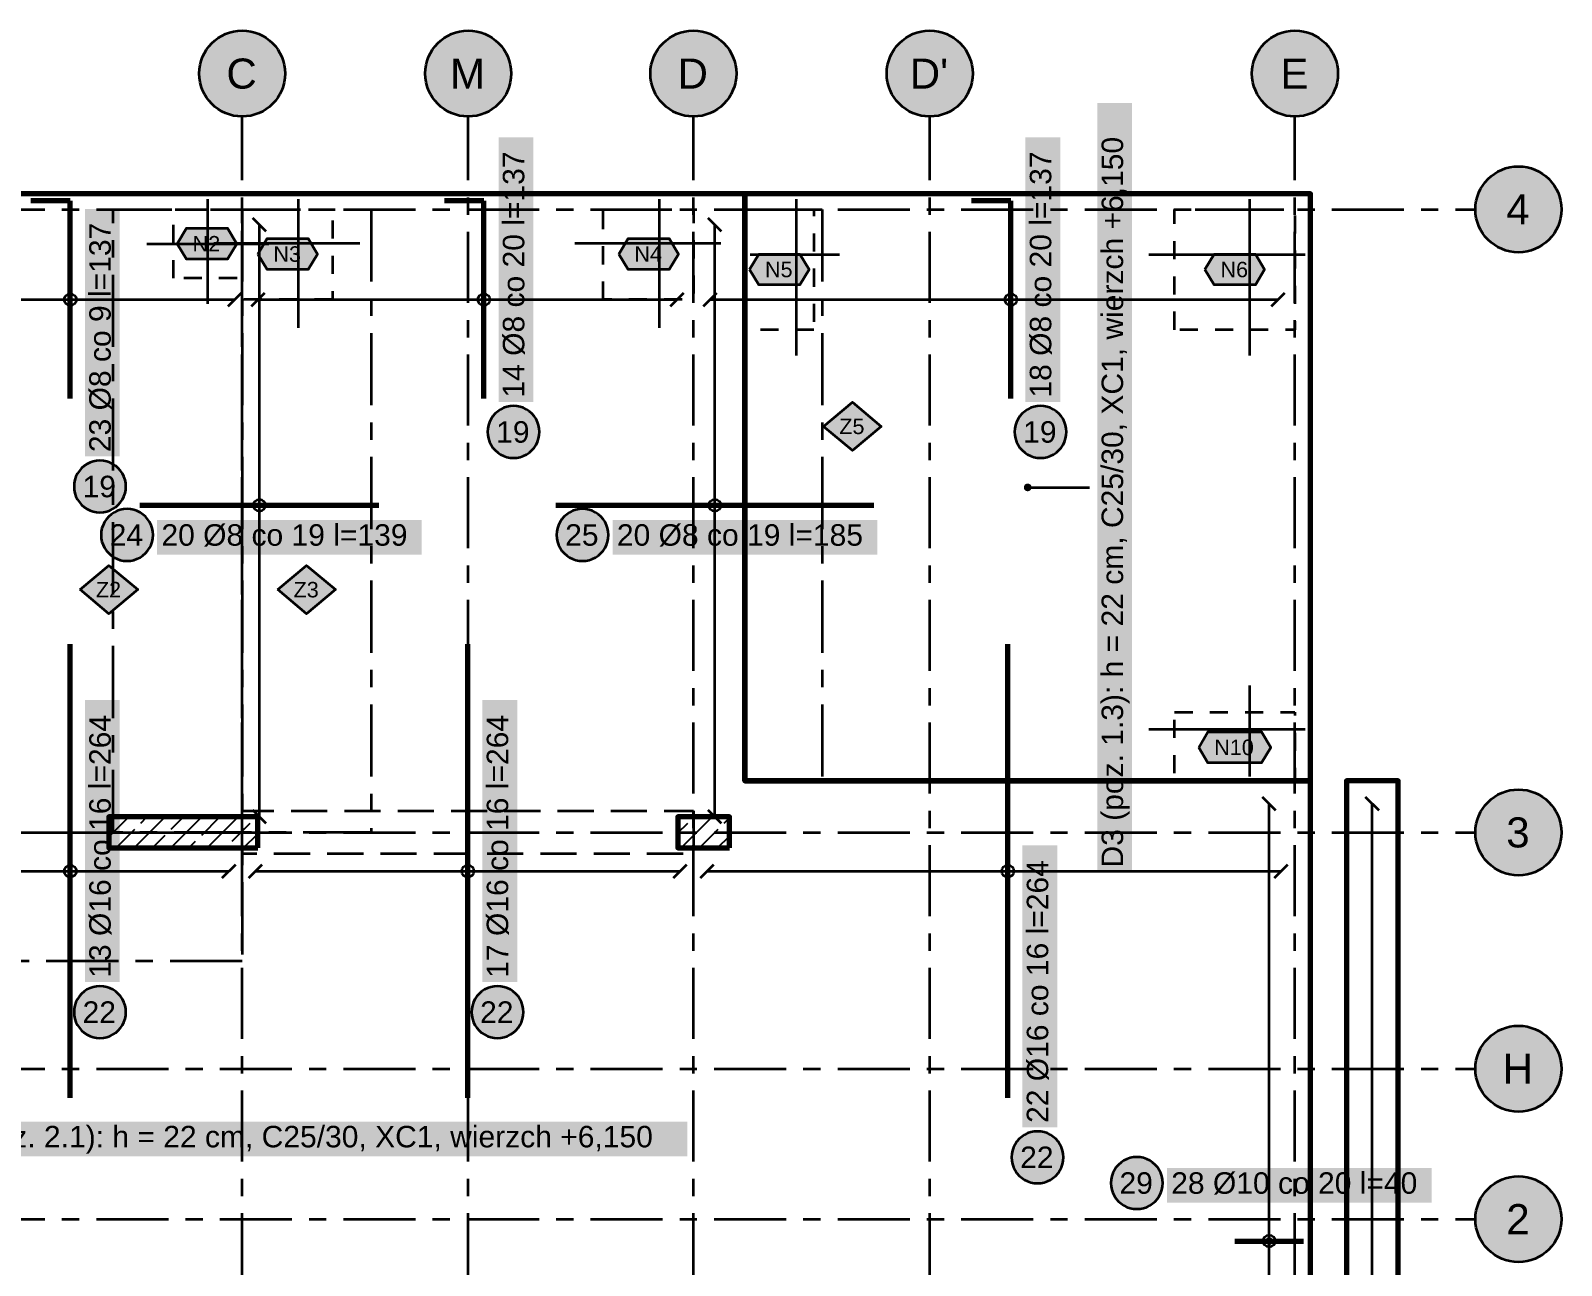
# Model space of a CAD drawing. Header units: metres. Extents: x -4.1 to 13.6, y -3 to 9.8.
# Drawn here: x 4.64 to 13.55, y 2.61 to 9.79 of the extents above; entities that cross this region are included whole.
import ezdxf

# ---------------------------------------------------------------- set-up
doc = ezdxf.new("R2010")
doc.units = ezdxf.units.M
for name, pattern in [('KRESKOWA', [5.25, 4.2, -1.05]), ('KRESKOWA_DROBNA', [3.15, 2.1, -1.05]), ('PUNKTOWA', [10.5, 8.4, -1.05, 0, -1.05])]:
    doc.linetypes.add(name, pattern=pattern)
for name, color, linetype, lineweight in [('A-KRESKOWANIE', 8, 'Continuous', 18), ('A-MASKA', 7, 'Continuous', 18), ('A-OPISY', 2, 'Continuous', 25), ('K-KONSTR', 7, 'Continuous', 50), ('K-OSIE', 1, 'PUNKTOWA', 25), ('K-ZBROJENIE', 1, 'Continuous', 100), ('K-ZBROJENIE-OPIS', 2, 'Continuous', 25)]:
    doc.layers.add(name, color=color, linetype=linetype, lineweight=lineweight)
doc.styles.add('PL_ARIAL', font='arial.ttf')

msp = doc.modelspace()

# ---------------------------------------------------------------- hatches: boundary and pattern name
at = {"layer": 'A-MASKA', "true_color": 0xffffff}
for points in [[(11.0525, 4.8959), (11.0525, 9.3691), (10.85, 9.3691), (10.85, 4.8959)], [(7.5688, 7.63), (7.5688, 9.17), (7.3662, 9.17), (7.3662, 7.63)], [(10.6347, 7.63), (10.6347, 9.17), (10.4322, 9.17), (10.4322, 7.63)], [(5.1625, 7.3126), (5.1625, 8.7514), (4.96, 8.7514), (4.96, 7.3126)], [(5.38, 6.7406), (6.92, 6.7406), (6.92, 6.9431), (5.38, 6.9431)], [(8.03, 6.7406), (9.57, 6.7406), (9.57, 6.9431), (8.03, 6.9431)], [(5.1625, 4.2545), (5.1625, 5.8955), (4.96, 5.8955), (4.96, 4.2545)], [(7.475, 4.2545), (7.475, 5.8955), (7.2725, 5.8955), (7.2725, 4.2545)], [(10.617, 3.4097), (10.617, 5.0507), (10.4145, 5.0507), (10.4145, 3.4097)], [(3.8913, 3.2401), (8.4655, 3.2401), (8.4655, 3.4426), (3.8913, 3.4426)], [(11.255, 2.9701), (12.795, 2.9701), (12.795, 3.1726), (11.255, 3.1726)]]:
    msp.add_hatch(color=7, dxfattribs=at).paths.add_polyline_path(points)
at = {"layer": 'A-OPISY', "true_color": 0x000000}
msp.add_hatch(color=7, dxfattribs=at).paths.add_polyline_path([(10.4675, 7.1325), (10.4667, 7.1383), (10.4645, 7.1438), (10.4609, 7.1484), (10.4563, 7.152), (10.4508, 7.1542), (10.445, 7.155), (10.4392, 7.1542), (10.4337, 7.152), (10.4291, 7.1484), (10.4255, 7.1438), (10.4233, 7.1383), (10.4225, 7.1325), (10.4233, 7.1267), (10.4255, 7.1212), (10.4291, 7.1166), (10.4337, 7.113), (10.4392, 7.1108), (10.445, 7.11), (10.4508, 7.1108), (10.4563, 7.113), (10.4609, 7.1166), (10.4645, 7.1212), (10.4667, 7.1267)])
at = {"layer": 'K-OSIE', "true_color": 0xffffff}
for points in [[(6.125, 9.54), (6.1229, 9.5726), (6.1165, 9.6047), (6.106, 9.6357), (6.0915, 9.665), (6.0733, 9.6922), (6.0518, 9.7168), (6.0272, 9.7383), (6, 9.7565), (5.9707, 9.771), (5.9397, 9.7815), (5.9076, 9.7879), (5.875, 9.79), (5.8424, 9.7879), (5.8103, 9.7815), (5.7793, 9.771), (5.75, 9.7565), (5.7228, 9.7383), (5.6982, 9.7168), (5.6767, 9.6922), (5.6585, 9.665), (5.644, 9.6357), (5.6335, 9.6047), (5.6271, 9.5726), (5.625, 9.54), (5.6271, 9.5074), (5.6335, 9.4753), (5.644, 9.4443), (5.6585, 9.415), (5.6767, 9.3878), (5.6982, 9.3632), (5.7228, 9.3417), (5.75, 9.3235), (5.7793, 9.309), (5.8103, 9.2985), (5.8424, 9.2921), (5.875, 9.29), (5.9076, 9.2921), (5.9397, 9.2985), (5.9707, 9.309), (6, 9.3235), (6.0272, 9.3417), (6.0518, 9.3632), (6.0733, 9.3878), (6.0915, 9.415), (6.106, 9.4443), (6.1165, 9.4753), (6.1229, 9.5074)], [(7.44, 9.54), (7.4379, 9.5726), (7.4315, 9.6047), (7.421, 9.6357), (7.4065, 9.665), (7.3883, 9.6922), (7.3668, 9.7168), (7.3422, 9.7383), (7.315, 9.7565), (7.2857, 9.771), (7.2547, 9.7815), (7.2226, 9.7879), (7.19, 9.79), (7.1574, 9.7879), (7.1253, 9.7815), (7.0943, 9.771), (7.065, 9.7565), (7.0378, 9.7383), (7.0132, 9.7168), (6.9917, 9.6922), (6.9735, 9.665), (6.959, 9.6357), (6.9485, 9.6047), (6.9421, 9.5726), (6.94, 9.54), (6.9421, 9.5074), (6.9485, 9.4753), (6.959, 9.4443), (6.9735, 9.415), (6.9917, 9.3878), (7.0132, 9.3632), (7.0378, 9.3417), (7.065, 9.3235), (7.0943, 9.309), (7.1253, 9.2985), (7.1574, 9.2921), (7.19, 9.29), (7.2226, 9.2921), (7.2547, 9.2985), (7.2857, 9.309), (7.315, 9.3235), (7.3422, 9.3417), (7.3668, 9.3632), (7.3883, 9.3878), (7.4065, 9.415), (7.421, 9.4443), (7.4315, 9.4753), (7.4379, 9.5074)], [(8.75, 9.54), (8.7479, 9.5726), (8.7415, 9.6047), (8.731, 9.6357), (8.7165, 9.665), (8.6983, 9.6922), (8.6768, 9.7168), (8.6522, 9.7383), (8.625, 9.7565), (8.5957, 9.771), (8.5647, 9.7815), (8.5326, 9.7879), (8.5, 9.79), (8.4674, 9.7879), (8.4353, 9.7815), (8.4043, 9.771), (8.375, 9.7565), (8.3478, 9.7383), (8.3232, 9.7168), (8.3017, 9.6922), (8.2835, 9.665), (8.269, 9.6357), (8.2585, 9.6047), (8.2521, 9.5726), (8.25, 9.54), (8.2521, 9.5074), (8.2585, 9.4753), (8.269, 9.4443), (8.2835, 9.415), (8.3017, 9.3878), (8.3232, 9.3632), (8.3478, 9.3417), (8.375, 9.3235), (8.4043, 9.309), (8.4353, 9.2985), (8.4674, 9.2921), (8.5, 9.29), (8.5326, 9.2921), (8.5647, 9.2985), (8.5957, 9.309), (8.625, 9.3235), (8.6522, 9.3417), (8.6768, 9.3632), (8.6983, 9.3878), (8.7165, 9.415), (8.731, 9.4443), (8.7415, 9.4753), (8.7479, 9.5074)], [(10.125, 9.54), (10.1229, 9.5726), (10.1165, 9.6047), (10.106, 9.6357), (10.0915, 9.665), (10.0733, 9.6922), (10.0518, 9.7168), (10.0272, 9.7383), (10, 9.7565), (9.9707, 9.771), (9.9397, 9.7815), (9.9076, 9.7879), (9.875, 9.79), (9.8424, 9.7879), (9.8103, 9.7815), (9.7793, 9.771), (9.75, 9.7565), (9.7228, 9.7383), (9.6982, 9.7168), (9.6767, 9.6922), (9.6585, 9.665), (9.644, 9.6357), (9.6335, 9.6047), (9.6271, 9.5726), (9.625, 9.54), (9.6271, 9.5074), (9.6335, 9.4753), (9.644, 9.4443), (9.6585, 9.415), (9.6767, 9.3878), (9.6982, 9.3632), (9.7228, 9.3417), (9.75, 9.3235), (9.7793, 9.309), (9.8103, 9.2985), (9.8424, 9.2921), (9.875, 9.29), (9.9076, 9.2921), (9.9397, 9.2985), (9.9707, 9.309), (10, 9.3235), (10.0272, 9.3417), (10.0518, 9.3632), (10.0733, 9.3878), (10.0915, 9.415), (10.106, 9.4443), (10.1165, 9.4753), (10.1229, 9.5074)], [(12.25, 9.54), (12.2479, 9.5726), (12.2415, 9.6047), (12.231, 9.6357), (12.2165, 9.665), (12.1983, 9.6922), (12.1768, 9.7168), (12.1522, 9.7383), (12.125, 9.7565), (12.0957, 9.771), (12.0647, 9.7815), (12.0326, 9.7879), (12, 9.79), (11.9674, 9.7879), (11.9353, 9.7815), (11.9043, 9.771), (11.875, 9.7565), (11.8478, 9.7383), (11.8232, 9.7168), (11.8017, 9.6922), (11.7835, 9.665), (11.769, 9.6357), (11.7585, 9.6047), (11.7521, 9.5726), (11.75, 9.54), (11.7521, 9.5074), (11.7585, 9.4753), (11.769, 9.4443), (11.7835, 9.415), (11.8017, 9.3878), (11.8232, 9.3632), (11.8478, 9.3417), (11.875, 9.3235), (11.9043, 9.309), (11.9353, 9.2985), (11.9674, 9.2921), (12, 9.29), (12.0326, 9.2921), (12.0647, 9.2985), (12.0957, 9.309), (12.125, 9.3235), (12.1522, 9.3417), (12.1768, 9.3632), (12.1983, 9.3878), (12.2165, 9.415), (12.231, 9.4443), (12.2415, 9.4753), (12.2479, 9.5074)], [(13.55, 8.75), (13.5479, 8.7826), (13.5415, 8.8147), (13.531, 8.8457), (13.5165, 8.875), (13.4983, 8.9022), (13.4768, 8.9268), (13.4522, 8.9483), (13.425, 8.9665), (13.3957, 8.981), (13.3647, 8.9915), (13.3326, 8.9979), (13.3, 9), (13.2674, 8.9979), (13.2353, 8.9915), (13.2043, 8.981), (13.175, 8.9665), (13.1478, 8.9483), (13.1232, 8.9268), (13.1017, 8.9022), (13.0835, 8.875), (13.069, 8.8457), (13.0585, 8.8147), (13.0521, 8.7826), (13.05, 8.75), (13.0521, 8.7174), (13.0585, 8.6853), (13.069, 8.6543), (13.0835, 8.625), (13.1017, 8.5978), (13.1232, 8.5732), (13.1478, 8.5517), (13.175, 8.5335), (13.2043, 8.519), (13.2353, 8.5085), (13.2674, 8.5021), (13.3, 8.5), (13.3326, 8.5021), (13.3647, 8.5085), (13.3957, 8.519), (13.425, 8.5335), (13.4522, 8.5517), (13.4768, 8.5732), (13.4983, 8.5978), (13.5165, 8.625), (13.531, 8.6543), (13.5415, 8.6853), (13.5479, 8.7174)], [(13.55, 5.125), (13.5479, 5.1576), (13.5415, 5.1897), (13.531, 5.2207), (13.5165, 5.25), (13.4983, 5.2772), (13.4768, 5.3018), (13.4522, 5.3233), (13.425, 5.3415), (13.3957, 5.356), (13.3647, 5.3665), (13.3326, 5.3729), (13.3, 5.375), (13.2674, 5.3729), (13.2353, 5.3665), (13.2043, 5.356), (13.175, 5.3415), (13.1478, 5.3233), (13.1232, 5.3018), (13.1017, 5.2772), (13.0835, 5.25), (13.069, 5.2207), (13.0585, 5.1897), (13.0521, 5.1576), (13.05, 5.125), (13.0521, 5.0924), (13.0585, 5.0603), (13.069, 5.0293), (13.0835, 5), (13.1017, 4.9728), (13.1232, 4.9482), (13.1478, 4.9267), (13.175, 4.9085), (13.2043, 4.894), (13.2353, 4.8835), (13.2674, 4.8771), (13.3, 4.875), (13.3326, 4.8771), (13.3647, 4.8835), (13.3957, 4.894), (13.425, 4.9085), (13.4522, 4.9267), (13.4768, 4.9482), (13.4983, 4.9728), (13.5165, 5), (13.531, 5.0293), (13.5415, 5.0603), (13.5479, 5.0924)], [(13.55, 3.75), (13.5479, 3.7826), (13.5415, 3.8147), (13.531, 3.8457), (13.5165, 3.875), (13.4983, 3.9022), (13.4768, 3.9268), (13.4522, 3.9483), (13.425, 3.9665), (13.3957, 3.981), (13.3647, 3.9915), (13.3326, 3.9979), (13.3, 4), (13.2674, 3.9979), (13.2353, 3.9915), (13.2043, 3.981), (13.175, 3.9665), (13.1478, 3.9483), (13.1232, 3.9268), (13.1017, 3.9022), (13.0835, 3.875), (13.069, 3.8457), (13.0585, 3.8147), (13.0521, 3.7826), (13.05, 3.75), (13.0521, 3.7174), (13.0585, 3.6853), (13.069, 3.6543), (13.0835, 3.625), (13.1017, 3.5978), (13.1232, 3.5732), (13.1478, 3.5517), (13.175, 3.5335), (13.2043, 3.519), (13.2353, 3.5085), (13.2674, 3.5021), (13.3, 3.5), (13.3326, 3.5021), (13.3647, 3.5085), (13.3957, 3.519), (13.425, 3.5335), (13.4522, 3.5517), (13.4768, 3.5732), (13.4983, 3.5978), (13.5165, 3.625), (13.531, 3.6543), (13.5415, 3.6853), (13.5479, 3.7174)], [(13.55, 2.875), (13.5479, 2.9076), (13.5415, 2.9397), (13.531, 2.9707), (13.5165, 3), (13.4983, 3.0272), (13.4768, 3.0518), (13.4522, 3.0733), (13.425, 3.0915), (13.3957, 3.106), (13.3647, 3.1165), (13.3326, 3.1229), (13.3, 3.125), (13.2674, 3.1229), (13.2353, 3.1165), (13.2043, 3.106), (13.175, 3.0915), (13.1478, 3.0733), (13.1232, 3.0518), (13.1017, 3.0272), (13.0835, 3), (13.069, 2.9707), (13.0585, 2.9397), (13.0521, 2.9076), (13.05, 2.875), (13.0521, 2.8424), (13.0585, 2.8103), (13.069, 2.7793), (13.0835, 2.75), (13.1017, 2.7228), (13.1232, 2.6982), (13.1478, 2.6767), (13.175, 2.6585), (13.2043, 2.644), (13.2353, 2.6335), (13.2674, 2.6271), (13.3, 2.625), (13.3326, 2.6271), (13.3647, 2.6335), (13.3957, 2.644), (13.425, 2.6585), (13.4522, 2.6767), (13.4768, 2.6982), (13.4983, 2.7228), (13.5165, 2.75), (13.531, 2.7793), (13.5415, 2.8103), (13.5479, 2.8424)]]:
    msp.add_hatch(color=7, dxfattribs=at).paths.add_polyline_path(points)
at = {"layer": 'K-ZBROJENIE-OPIS', "true_color": 0xffffff}
for points in [[(5.4964, 8.55), (5.5504, 8.64), (5.7896, 8.64), (5.8436, 8.55), (5.7896, 8.46), (5.5504, 8.46)], [(5.9664, 8.49), (6.0204, 8.58), (6.2596, 8.58), (6.3136, 8.49), (6.2596, 8.4), (6.0204, 8.4)], [(8.0664, 8.49), (8.1204, 8.58), (8.3596, 8.58), (8.4136, 8.49), (8.3596, 8.4), (8.1204, 8.4)], [(8.8264, 8.4), (8.8804, 8.49), (9.1196, 8.49), (9.1736, 8.4), (9.1196, 8.31), (8.8804, 8.31)], [(11.4764, 8.4), (11.5304, 8.49), (11.7696, 8.49), (11.8236, 8.4), (11.7696, 8.31), (11.5304, 8.31)], [(7.6048, 7.455), (7.6035, 7.4748), (7.5996, 7.4941), (7.5933, 7.5128), (7.5846, 7.5306), (7.5736, 7.547), (7.5606, 7.5618), (7.5457, 7.5749), (7.5293, 7.5858), (7.5116, 7.5946), (7.4928, 7.6009), (7.4735, 7.6048), (7.4538, 7.6061), (7.434, 7.6048), (7.4147, 7.6009), (7.3959, 7.5946), (7.3782, 7.5858), (7.3618, 7.5749), (7.3469, 7.5618), (7.3339, 7.547), (7.3229, 7.5306), (7.3142, 7.5128), (7.3079, 7.4941), (7.304, 7.4748), (7.3027, 7.455), (7.304, 7.4353), (7.3079, 7.4159), (7.3142, 7.3972), (7.3229, 7.3795), (7.3339, 7.3631), (7.3469, 7.3482), (7.3618, 7.3352), (7.3782, 7.3242), (7.3959, 7.3155), (7.4147, 7.3091), (7.434, 7.3053), (7.4538, 7.304), (7.4735, 7.3053), (7.4928, 7.3091), (7.5116, 7.3155), (7.5293, 7.3242), (7.5457, 7.3352), (7.5606, 7.3482), (7.5736, 7.3631), (7.5846, 7.3795), (7.5933, 7.3972), (7.5996, 7.4159), (7.6035, 7.4353)], [(9.257, 7.4875), (9.425, 7.6275), (9.593, 7.4875), (9.425, 7.3475)], [(10.6708, 7.455), (10.6695, 7.4748), (10.6656, 7.4941), (10.6593, 7.5128), (10.6505, 7.5306), (10.6395, 7.547), (10.6265, 7.5618), (10.6117, 7.5749), (10.5952, 7.5858), (10.5775, 7.5946), (10.5588, 7.6009), (10.5394, 7.6048), (10.5197, 7.6061), (10.5, 7.6048), (10.4806, 7.6009), (10.4619, 7.5946), (10.4442, 7.5858), (10.4278, 7.5749), (10.4129, 7.5618), (10.3999, 7.547), (10.3889, 7.5306), (10.3802, 7.5128), (10.3738, 7.4941), (10.37, 7.4748), (10.3687, 7.455), (10.37, 7.4353), (10.3738, 7.4159), (10.3802, 7.3972), (10.3889, 7.3795), (10.3999, 7.3631), (10.4129, 7.3482), (10.4278, 7.3352), (10.4442, 7.3242), (10.4619, 7.3155), (10.4806, 7.3091), (10.5, 7.3053), (10.5197, 7.304), (10.5394, 7.3053), (10.5588, 7.3091), (10.5775, 7.3155), (10.5952, 7.3242), (10.6117, 7.3352), (10.6265, 7.3482), (10.6395, 7.3631), (10.6505, 7.3795), (10.6593, 7.3972), (10.6656, 7.4159), (10.6695, 7.4353)], [(5.1985, 7.1376), (5.1972, 7.1573), (5.1934, 7.1767), (5.187, 7.1954), (5.1783, 7.2131), (5.1673, 7.2295), (5.1543, 7.2444), (5.1394, 7.2574), (5.123, 7.2684), (5.1053, 7.2771), (5.0866, 7.2835), (5.0672, 7.2873), (5.0475, 7.2886), (5.0278, 7.2873), (5.0084, 7.2835), (4.9897, 7.2771), (4.972, 7.2684), (4.9556, 7.2574), (4.9407, 7.2444), (4.9277, 7.2295), (4.9167, 7.2131), (4.908, 7.1954), (4.9016, 7.1767), (4.8978, 7.1573), (4.8965, 7.1376), (4.8978, 7.1178), (4.9016, 7.0985), (4.908, 7.0798), (4.9167, 7.062), (4.9277, 7.0456), (4.9407, 7.0308), (4.9556, 7.0177), (4.972, 7.0068), (4.9897, 6.998), (5.0084, 6.9917), (5.0278, 6.9878), (5.0475, 6.9865), (5.0672, 6.9878), (5.0866, 6.9917), (5.1053, 6.998), (5.123, 7.0068), (5.1394, 7.0177), (5.1543, 7.0308), (5.1673, 7.0456), (5.1783, 7.062), (5.187, 7.0798), (5.1934, 7.0985), (5.1972, 7.1178)], [(5.3561, 6.8556), (5.3548, 6.8753), (5.3509, 6.8947), (5.3446, 6.9134), (5.3358, 6.9311), (5.3249, 6.9476), (5.3118, 6.9624), (5.297, 6.9755), (5.2806, 6.9864), (5.2628, 6.9952), (5.2441, 7.0015), (5.2248, 7.0054), (5.205, 7.0067), (5.1853, 7.0054), (5.1659, 7.0015), (5.1472, 6.9952), (5.1295, 6.9864), (5.1131, 6.9755), (5.0982, 6.9624), (5.0852, 6.9476), (5.0742, 6.9311), (5.0655, 6.9134), (5.0591, 6.8947), (5.0553, 6.8753), (5.054, 6.8556), (5.0553, 6.8359), (5.0591, 6.8165), (5.0655, 6.7978), (5.0742, 6.7801), (5.0852, 6.7637), (5.0982, 6.7488), (5.1131, 6.7358), (5.1295, 6.7248), (5.1472, 6.7161), (5.1659, 6.7097), (5.1853, 6.7059), (5.205, 6.7046), (5.2248, 6.7059), (5.2441, 6.7097), (5.2628, 6.7161), (5.2806, 6.7248), (5.297, 6.7358), (5.3118, 6.7488), (5.3249, 6.7637), (5.3358, 6.7801), (5.3446, 6.7978), (5.3509, 6.8165), (5.3548, 6.8359)], [(8.0061, 6.8556), (8.0048, 6.8753), (8.0009, 6.8947), (7.9946, 6.9134), (7.9858, 6.9311), (7.9749, 6.9476), (7.9618, 6.9624), (7.947, 6.9755), (7.9306, 6.9864), (7.9128, 6.9952), (7.8941, 7.0015), (7.8748, 7.0054), (7.855, 7.0067), (7.8353, 7.0054), (7.8159, 7.0015), (7.7972, 6.9952), (7.7795, 6.9864), (7.7631, 6.9755), (7.7482, 6.9624), (7.7352, 6.9476), (7.7242, 6.9311), (7.7155, 6.9134), (7.7091, 6.8947), (7.7053, 6.8753), (7.704, 6.8556), (7.7053, 6.8359), (7.7091, 6.8165), (7.7155, 6.7978), (7.7242, 6.7801), (7.7352, 6.7637), (7.7482, 6.7488), (7.7631, 6.7358), (7.7795, 6.7248), (7.7972, 6.7161), (7.8159, 6.7097), (7.8353, 6.7059), (7.855, 6.7046), (7.8748, 6.7059), (7.8941, 6.7097), (7.9128, 6.7161), (7.9306, 6.7248), (7.947, 6.7358), (7.9618, 6.7488), (7.9749, 6.7637), (7.9858, 6.7801), (7.9946, 6.7978), (8.0009, 6.8165), (8.0048, 6.8359)], [(4.932, 6.5375), (5.1, 6.6775), (5.268, 6.5375), (5.1, 6.3975)], [(6.082, 6.5375), (6.25, 6.6775), (6.418, 6.5375), (6.25, 6.3975)], [(11.44, 5.62), (11.494, 5.71), (11.806, 5.71), (11.86, 5.62), (11.806, 5.53), (11.494, 5.53)], [(5.1985, 4.0795), (5.1972, 4.0992), (5.1934, 4.1186), (5.187, 4.1373), (5.1783, 4.155), (5.1673, 4.1715), (5.1543, 4.1863), (5.1394, 4.1993), (5.123, 4.2103), (5.1053, 4.2191), (5.0866, 4.2254), (5.0672, 4.2293), (5.0475, 4.2306), (5.0278, 4.2293), (5.0084, 4.2254), (4.9897, 4.2191), (4.972, 4.2103), (4.9556, 4.1993), (4.9407, 4.1863), (4.9277, 4.1715), (4.9167, 4.155), (4.908, 4.1373), (4.9016, 4.1186), (4.8978, 4.0992), (4.8965, 4.0795), (4.8978, 4.0598), (4.9016, 4.0404), (4.908, 4.0217), (4.9167, 4.004), (4.9277, 3.9876), (4.9407, 3.9727), (4.9556, 3.9597), (4.972, 3.9487), (4.9897, 3.94), (5.0084, 3.9336), (5.0278, 3.9298), (5.0475, 3.9285), (5.0672, 3.9298), (5.0866, 3.9336), (5.1053, 3.94), (5.123, 3.9487), (5.1394, 3.9597), (5.1543, 3.9727), (5.1673, 3.9876), (5.1783, 4.004), (5.187, 4.0217), (5.1934, 4.0404), (5.1972, 4.0598)], [(7.511, 4.0795), (7.5097, 4.0992), (7.5059, 4.1186), (7.4995, 4.1373), (7.4908, 4.155), (7.4798, 4.1715), (7.4668, 4.1863), (7.4519, 4.1993), (7.4355, 4.2103), (7.4178, 4.2191), (7.3991, 4.2254), (7.3797, 4.2293), (7.36, 4.2306), (7.3403, 4.2293), (7.3209, 4.2254), (7.3022, 4.2191), (7.2845, 4.2103), (7.2681, 4.1993), (7.2532, 4.1863), (7.2402, 4.1715), (7.2292, 4.155), (7.2205, 4.1373), (7.2141, 4.1186), (7.2103, 4.0992), (7.209, 4.0795), (7.2103, 4.0598), (7.2141, 4.0404), (7.2205, 4.0217), (7.2292, 4.004), (7.2402, 3.9876), (7.2532, 3.9727), (7.2681, 3.9597), (7.2845, 3.9487), (7.3022, 3.94), (7.3209, 3.9336), (7.3403, 3.9298), (7.36, 3.9285), (7.3797, 3.9298), (7.3991, 3.9336), (7.4178, 3.94), (7.4355, 3.9487), (7.4519, 3.9597), (7.4668, 3.9727), (7.4798, 3.9876), (7.4908, 4.004), (7.4995, 4.0217), (7.5059, 4.0404), (7.5097, 4.0598)], [(10.6531, 3.2347), (10.6518, 3.2544), (10.6479, 3.2738), (10.6416, 3.2925), (10.6328, 3.3102), (10.6219, 3.3267), (10.6088, 3.3415), (10.594, 3.3545), (10.5776, 3.3655), (10.5598, 3.3743), (10.5411, 3.3806), (10.5218, 3.3845), (10.502, 3.3858), (10.4823, 3.3845), (10.463, 3.3806), (10.4442, 3.3743), (10.4265, 3.3655), (10.4101, 3.3545), (10.3952, 3.3415), (10.3822, 3.3267), (10.3712, 3.3102), (10.3625, 3.2925), (10.3562, 3.2738), (10.3523, 3.2544), (10.351, 3.2347), (10.3523, 3.215), (10.3562, 3.1956), (10.3625, 3.1769), (10.3712, 3.1592), (10.3822, 3.1428), (10.3952, 3.1279), (10.4101, 3.1149), (10.4265, 3.1039), (10.4442, 3.0952), (10.463, 3.0888), (10.4823, 3.085), (10.502, 3.0837), (10.5218, 3.085), (10.5411, 3.0888), (10.5598, 3.0952), (10.5776, 3.1039), (10.594, 3.1149), (10.6088, 3.1279), (10.6219, 3.1428), (10.6328, 3.1592), (10.6416, 3.1769), (10.6479, 3.1956), (10.6518, 3.215)], [(11.2311, 3.0851), (11.2298, 3.1048), (11.2259, 3.1242), (11.2196, 3.1429), (11.2108, 3.1606), (11.1999, 3.177), (11.1868, 3.1919), (11.172, 3.2049), (11.1556, 3.2159), (11.1378, 3.2246), (11.1191, 3.231), (11.0998, 3.2348), (11.08, 3.2361), (11.0603, 3.2348), (11.0409, 3.231), (11.0222, 3.2246), (11.0045, 3.2159), (10.9881, 3.2049), (10.9732, 3.1919), (10.9602, 3.177), (10.9492, 3.1606), (10.9405, 3.1429), (10.9341, 3.1242), (10.9303, 3.1048), (10.929, 3.0851), (10.9303, 3.0654), (10.9341, 3.046), (10.9405, 3.0273), (10.9492, 3.0096), (10.9602, 2.9931), (10.9732, 2.9783), (10.9881, 2.9652), (11.0045, 2.9543), (11.0222, 2.9455), (11.0409, 2.9392), (11.0603, 2.9353), (11.08, 2.934), (11.0998, 2.9353), (11.1191, 2.9392), (11.1378, 2.9455), (11.1556, 2.9543), (11.172, 2.9652), (11.1868, 2.9783), (11.1999, 2.9931), (11.2108, 3.0096), (11.2196, 3.0273), (11.2259, 3.046), (11.2298, 3.0654)]]:
    msp.add_hatch(color=7, dxfattribs=at).paths.add_polyline_path(points)
at = {"layer": 'K-ZBROJENIE-OPIS', "true_color": 0x000000}
msp.add_hatch(color=7, dxfattribs=at).paths.add_polyline_path([(11.8725, 2.7476), (11.8717, 2.7534), (11.8695, 2.7588), (11.8659, 2.7635), (11.8613, 2.7671), (11.8558, 2.7693), (11.85, 2.7701), (11.8442, 2.7693), (11.8388, 2.7671), (11.8341, 2.7635), (11.8305, 2.7588), (11.8283, 2.7534), (11.8275, 2.7476), (11.8283, 2.7418), (11.8305, 2.7363), (11.8341, 2.7317), (11.8388, 2.7281), (11.8442, 2.7258), (11.85, 2.7251), (11.8558, 2.7258), (11.8613, 2.7281), (11.8659, 2.7317), (11.8695, 2.7363), (11.8717, 2.7418)])

# ---------------------------------------------------------------- linework, layer by layer
at = {"layer": 'A-KRESKOWANIE', "lineweight": 25, "ltscale": 0.05}
for points in [[(5.1, 5.1), (5.215, 5.215)], [(5.1088, 5.2149), (5.1089, 5.215)], [(5.2471, 5.035), (5.4271, 5.215)], [(5.2856, 5.1796), (5.3211, 5.215)], [(5.4593, 5.035), (5.6393, 5.215)], [(5.4624, 5.1442), (5.5332, 5.215)], [(5.6392, 5.1088), (5.7452, 5.2149)], [(5.6714, 5.035), (5.8514, 5.215)], [(5.816, 5.0735), (5.922, 5.1796)], [(5.9574, 5.2149), (5.9575, 5.215)], [(8.41, 5.122), (8.4676, 5.1796)], [(8.4291, 5.035), (8.6091, 5.215)], [(8.503, 5.2149), (8.503, 5.215)], [(8.6797, 5.1796), (8.71, 5.2098)], [(5.1442, 5.0381), (5.2503, 5.1442)], [(5.3532, 5.035), (5.427, 5.1088)], [(5.8835, 5.035), (5.965, 5.1165)], [(8.5383, 5.0381), (8.6444, 5.1442)], [(8.6412, 5.035), (8.71, 5.1038)], [(5.5653, 5.035), (5.6038, 5.0735)], [(5.7775, 5.035), (5.7806, 5.0381)]]:
    msp.add_lwpolyline(points, dxfattribs=at)
at = {"layer": 'A-OPISY', "lineweight": 35, "ltscale": 0.05}
msp.add_lwpolyline([(10.445, 7.1325), (10.805, 7.1325)], dxfattribs=at)
at = {"layer": 'K-KONSTR', "lineweight": 70, "ltscale": 0.05}
for points in [[(-0.09, -0.09), (12.09, -0.09), (12.09, 5.425), (8.8, 5.425), (8.8, 8.84), (3.575, 8.84), (3.575, 5.425), (-0.09, 5.425)], [(8.8, 5.425), (12.09, 5.425), (12.09, 8.84), (8.8, 8.84)], [(-2.4, -1.3), (12.6, -1.3), (12.6, 5.425), (12.3, 5.425), (12.3, -0.3), (-1.3, -0.3), (-1.3, 5.425), (-2.4, 5.425)], [(5.965, 5.035), (5.965, 5.215), (5.1, 5.215), (5.1, 5.035)], [(8.71, 5.035), (8.71, 5.215), (8.41, 5.215), (8.41, 5.035)]]:
    msp.add_lwpolyline(points, close=True, dxfattribs=at)
at = {"layer": 'K-KONSTR', "linetype": 'KRESKOWA', "lineweight": 35, "ltscale": 0.05, "flags": 128}
msp.add_lwpolyline([(8.5, 5.25), (8.5, 5), (5.875, 5), (5.875, 5.25)], close=True, dxfattribs=at)
at = {"layer": 'K-OSIE', "linetype": 'PUNKTOWA', "lineweight": 35, "ltscale": 0.049248, "flags": 128}
for points in [[(5.875, -2.5), (5.875, 9.29)], [(7.19, -2.5), (7.19, 9.29)], [(8.5, -2.5), (8.5, 9.29)], [(9.875, -2.5), (9.875, 9.29)], [(12, -2.5), (12, 9.29)]]:
    msp.add_lwpolyline(points, dxfattribs=at)
at = {"layer": 'K-OSIE', "linetype": 'PUNKTOWA', "lineweight": 35, "ltscale": 0.049865, "flags": 128}
for points in [[(-3.6, 8.75), (13.05, 8.75)], [(-3.6, 5.125), (13.05, 5.125)], [(-3.6, 3.75), (13.05, 3.75)], [(-3.6, 2.875), (13.05, 2.875)]]:
    msp.add_lwpolyline(points, dxfattribs=at)
at = {"layer": 'K-OSIE', "linetype": 'Continuous', "lineweight": 35, "ltscale": 0.05}
for centre in [(5.875, 9.54), (7.19, 9.54), (8.5, 9.54), (9.875, 9.54), (12, 9.54), (13.3, 8.75), (13.3, 5.125), (13.3, 3.75), (13.3, 2.875)]:
    msp.add_circle(centre, 0.25, dxfattribs=at)
at = {"layer": 'K-ZBROJENIE', "lineweight": 70, "ltscale": 0.05}
for points in [[(4.875, 8.8), (4.645, 8.8)], [(4.875, 7.65), (4.875, 8.8)], [(7.2812, 8.8), (7.0512, 8.8)], [(7.2812, 7.65), (7.2812, 8.8)], [(10.3472, 8.8), (10.1172, 8.8)], [(10.3472, 7.65), (10.3472, 8.8)], [(5.28, 7.0281), (6.67, 7.0281)], [(7.7, 7.0281), (9.55, 7.0281)], [(4.875, 3.58), (4.875, 6.22)], [(7.1875, 3.58), (7.1875, 6.22)], [(10.3295, 3.58), (10.3295, 6.22)], [(11.65, 2.7476), (12.05, 2.7476)]]:
    msp.add_lwpolyline(points, dxfattribs=at)
at = {"layer": 'K-ZBROJENIE', "lineweight": 35, "ltscale": 0.05}
for points in [[(5.675, 8.2), (5.675, 8.81)], [(6.2031, 8.06), (6.2031, 8.81)], [(8.3031, 8.06), (8.3031, 8.81)], [(9.1, 7.9), (9.1, 8.81)], [(11.7375, 7.9), (11.7375, 8.81)], [(5.32, 8.55), (6.03, 8.55)], [(5.71, 8.5531), (6.56, 8.5531)], [(7.81, 8.5531), (8.66, 8.5531)], [(8.83, 8.4875), (9.35, 8.4875)], [(11.15, 8.4875), (12.06, 8.4875)], [(11.7375, 5.45), (11.7375, 5.98)], [(11.15, 5.725), (12.06, 5.725)]]:
    msp.add_lwpolyline(points, dxfattribs=at)
at = {"layer": 'K-ZBROJENIE-OPIS', "linetype": 'PUNKTOWA', "lineweight": 35, "ltscale": 0.05, "flags": 128}
for points in [[(5.875, 8.75), (5.875, 5.125), (5.125, 5.125), (5.125, 8.75)], [(6.625, 8.75), (6.625, 5.125), (5.875, 5.125), (5.875, 8.75)], [(9.25, 8.75), (9.25, 5.425), (8.8, 5.425), (8.8, 8.75)], [(5.875, 4.375), (3.875, 4.375), (3.875, 5.125), (5.875, 5.125)]]:
    msp.add_lwpolyline(points, close=True, dxfattribs=at)
at = {"layer": 'K-ZBROJENIE-OPIS', "linetype": 'KRESKOWA_DROBNA', "lineweight": 35, "ltscale": 0.05, "flags": 128}
for points in [[(5.475, 8.35), (5.475, 8.75), (5.875, 8.75), (5.875, 8.35)], [(6.4, 8.225), (5.875, 8.225), (5.875, 8.75), (6.4, 8.75)], [(7.975, 8.225), (7.975, 8.75), (8.5, 8.75), (8.5, 8.225)], [(9.2, 8.05), (8.8, 8.05), (8.8, 8.75), (9.2, 8.75)], [(11.3, 8.05), (11.3, 8.75), (12, 8.75), (12, 8.05)], [(11.3, 5.825), (12, 5.825), (12, 5.425), (11.3, 5.425)]]:
    msp.add_lwpolyline(points, close=True, dxfattribs=at)
at = {"layer": 'K-ZBROJENIE-OPIS', "lineweight": 35, "ltscale": 0.05}
for points in [[(5.4964, 8.55), (5.5504, 8.64), (5.7896, 8.64), (5.8436, 8.55), (5.7896, 8.46), (5.5504, 8.46)], [(5.9664, 8.49), (6.0204, 8.58), (6.2596, 8.58), (6.3136, 8.49), (6.2596, 8.4), (6.0204, 8.4)], [(8.0664, 8.49), (8.1204, 8.58), (8.3596, 8.58), (8.4136, 8.49), (8.3596, 8.4), (8.1204, 8.4)], [(8.8264, 8.4), (8.8804, 8.49), (9.1196, 8.49), (9.1736, 8.4), (9.1196, 8.31), (8.8804, 8.31)], [(11.4764, 8.4), (11.5304, 8.49), (11.7696, 8.49), (11.8236, 8.4), (11.7696, 8.31), (11.5304, 8.31)], [(7.6048, 7.455), (7.6035, 7.4748), (7.5996, 7.4941), (7.5933, 7.5128), (7.5846, 7.5306), (7.5736, 7.547), (7.5606, 7.5618), (7.5457, 7.5749), (7.5293, 7.5858), (7.5116, 7.5946), (7.4928, 7.6009), (7.4735, 7.6048), (7.4538, 7.6061), (7.434, 7.6048), (7.4147, 7.6009), (7.3959, 7.5946), (7.3782, 7.5858), (7.3618, 7.5749), (7.3469, 7.5618), (7.3339, 7.547), (7.3229, 7.5306), (7.3142, 7.5128), (7.3079, 7.4941), (7.304, 7.4748), (7.3027, 7.455), (7.304, 7.4353), (7.3079, 7.4159), (7.3142, 7.3972), (7.3229, 7.3795), (7.3339, 7.3631), (7.3469, 7.3482), (7.3618, 7.3352), (7.3782, 7.3242), (7.3959, 7.3155), (7.4147, 7.3091), (7.434, 7.3053), (7.4538, 7.304), (7.4735, 7.3053), (7.4928, 7.3091), (7.5116, 7.3155), (7.5293, 7.3242), (7.5457, 7.3352), (7.5606, 7.3482), (7.5736, 7.3631), (7.5846, 7.3795), (7.5933, 7.3972), (7.5996, 7.4159), (7.6035, 7.4353)], [(9.257, 7.4875), (9.425, 7.6275), (9.593, 7.4875), (9.425, 7.3475)], [(10.6708, 7.455), (10.6695, 7.4748), (10.6656, 7.4941), (10.6593, 7.5128), (10.6505, 7.5306), (10.6395, 7.547), (10.6265, 7.5618), (10.6117, 7.5749), (10.5952, 7.5858), (10.5775, 7.5946), (10.5588, 7.6009), (10.5394, 7.6048), (10.5197, 7.6061), (10.5, 7.6048), (10.4806, 7.6009), (10.4619, 7.5946), (10.4442, 7.5858), (10.4278, 7.5749), (10.4129, 7.5618), (10.3999, 7.547), (10.3889, 7.5306), (10.3802, 7.5128), (10.3738, 7.4941), (10.37, 7.4748), (10.3687, 7.455), (10.37, 7.4353), (10.3738, 7.4159), (10.3802, 7.3972), (10.3889, 7.3795), (10.3999, 7.3631), (10.4129, 7.3482), (10.4278, 7.3352), (10.4442, 7.3242), (10.4619, 7.3155), (10.4806, 7.3091), (10.5, 7.3053), (10.5197, 7.304), (10.5394, 7.3053), (10.5588, 7.3091), (10.5775, 7.3155), (10.5952, 7.3242), (10.6117, 7.3352), (10.6265, 7.3482), (10.6395, 7.3631), (10.6505, 7.3795), (10.6593, 7.3972), (10.6656, 7.4159), (10.6695, 7.4353)], [(5.1985, 7.1376), (5.1972, 7.1573), (5.1934, 7.1767), (5.187, 7.1954), (5.1783, 7.2131), (5.1673, 7.2295), (5.1543, 7.2444), (5.1394, 7.2574), (5.123, 7.2684), (5.1053, 7.2771), (5.0866, 7.2835), (5.0672, 7.2873), (5.0475, 7.2886), (5.0278, 7.2873), (5.0084, 7.2835), (4.9897, 7.2771), (4.972, 7.2684), (4.9556, 7.2574), (4.9407, 7.2444), (4.9277, 7.2295), (4.9167, 7.2131), (4.908, 7.1954), (4.9016, 7.1767), (4.8978, 7.1573), (4.8965, 7.1376), (4.8978, 7.1178), (4.9016, 7.0985), (4.908, 7.0798), (4.9167, 7.062), (4.9277, 7.0456), (4.9407, 7.0308), (4.9556, 7.0177), (4.972, 7.0068), (4.9897, 6.998), (5.0084, 6.9917), (5.0278, 6.9878), (5.0475, 6.9865), (5.0672, 6.9878), (5.0866, 6.9917), (5.1053, 6.998), (5.123, 7.0068), (5.1394, 7.0177), (5.1543, 7.0308), (5.1673, 7.0456), (5.1783, 7.062), (5.187, 7.0798), (5.1934, 7.0985), (5.1972, 7.1178)], [(5.3561, 6.8556), (5.3548, 6.8753), (5.3509, 6.8947), (5.3446, 6.9134), (5.3358, 6.9311), (5.3249, 6.9476), (5.3118, 6.9624), (5.297, 6.9755), (5.2806, 6.9864), (5.2628, 6.9952), (5.2441, 7.0015), (5.2248, 7.0054), (5.205, 7.0067), (5.1853, 7.0054), (5.1659, 7.0015), (5.1472, 6.9952), (5.1295, 6.9864), (5.1131, 6.9755), (5.0982, 6.9624), (5.0852, 6.9476), (5.0742, 6.9311), (5.0655, 6.9134), (5.0591, 6.8947), (5.0553, 6.8753), (5.054, 6.8556), (5.0553, 6.8359), (5.0591, 6.8165), (5.0655, 6.7978), (5.0742, 6.7801), (5.0852, 6.7637), (5.0982, 6.7488), (5.1131, 6.7358), (5.1295, 6.7248), (5.1472, 6.7161), (5.1659, 6.7097), (5.1853, 6.7059), (5.205, 6.7046), (5.2248, 6.7059), (5.2441, 6.7097), (5.2628, 6.7161), (5.2806, 6.7248), (5.297, 6.7358), (5.3118, 6.7488), (5.3249, 6.7637), (5.3358, 6.7801), (5.3446, 6.7978), (5.3509, 6.8165), (5.3548, 6.8359)], [(8.0061, 6.8556), (8.0048, 6.8753), (8.0009, 6.8947), (7.9946, 6.9134), (7.9858, 6.9311), (7.9749, 6.9476), (7.9618, 6.9624), (7.947, 6.9755), (7.9306, 6.9864), (7.9128, 6.9952), (7.8941, 7.0015), (7.8748, 7.0054), (7.855, 7.0067), (7.8353, 7.0054), (7.8159, 7.0015), (7.7972, 6.9952), (7.7795, 6.9864), (7.7631, 6.9755), (7.7482, 6.9624), (7.7352, 6.9476), (7.7242, 6.9311), (7.7155, 6.9134), (7.7091, 6.8947), (7.7053, 6.8753), (7.704, 6.8556), (7.7053, 6.8359), (7.7091, 6.8165), (7.7155, 6.7978), (7.7242, 6.7801), (7.7352, 6.7637), (7.7482, 6.7488), (7.7631, 6.7358), (7.7795, 6.7248), (7.7972, 6.7161), (7.8159, 6.7097), (7.8353, 6.7059), (7.855, 6.7046), (7.8748, 6.7059), (7.8941, 6.7097), (7.9128, 6.7161), (7.9306, 6.7248), (7.947, 6.7358), (7.9618, 6.7488), (7.9749, 6.7637), (7.9858, 6.7801), (7.9946, 6.7978), (8.0009, 6.8165), (8.0048, 6.8359)], [(4.932, 6.5375), (5.1, 6.6775), (5.268, 6.5375), (5.1, 6.3975)], [(6.082, 6.5375), (6.25, 6.6775), (6.418, 6.5375), (6.25, 6.3975)], [(11.44, 5.62), (11.494, 5.71), (11.806, 5.71), (11.86, 5.62), (11.806, 5.53), (11.494, 5.53)], [(5.1985, 4.0795), (5.1972, 4.0992), (5.1934, 4.1186), (5.187, 4.1373), (5.1783, 4.155), (5.1673, 4.1715), (5.1543, 4.1863), (5.1394, 4.1993), (5.123, 4.2103), (5.1053, 4.2191), (5.0866, 4.2254), (5.0672, 4.2293), (5.0475, 4.2306), (5.0278, 4.2293), (5.0084, 4.2254), (4.9897, 4.2191), (4.972, 4.2103), (4.9556, 4.1993), (4.9407, 4.1863), (4.9277, 4.1715), (4.9167, 4.155), (4.908, 4.1373), (4.9016, 4.1186), (4.8978, 4.0992), (4.8965, 4.0795), (4.8978, 4.0598), (4.9016, 4.0404), (4.908, 4.0217), (4.9167, 4.004), (4.9277, 3.9876), (4.9407, 3.9727), (4.9556, 3.9597), (4.972, 3.9487), (4.9897, 3.94), (5.0084, 3.9336), (5.0278, 3.9298), (5.0475, 3.9285), (5.0672, 3.9298), (5.0866, 3.9336), (5.1053, 3.94), (5.123, 3.9487), (5.1394, 3.9597), (5.1543, 3.9727), (5.1673, 3.9876), (5.1783, 4.004), (5.187, 4.0217), (5.1934, 4.0404), (5.1972, 4.0598)], [(7.511, 4.0795), (7.5097, 4.0992), (7.5059, 4.1186), (7.4995, 4.1373), (7.4908, 4.155), (7.4798, 4.1715), (7.4668, 4.1863), (7.4519, 4.1993), (7.4355, 4.2103), (7.4178, 4.2191), (7.3991, 4.2254), (7.3797, 4.2293), (7.36, 4.2306), (7.3403, 4.2293), (7.3209, 4.2254), (7.3022, 4.2191), (7.2845, 4.2103), (7.2681, 4.1993), (7.2532, 4.1863), (7.2402, 4.1715), (7.2292, 4.155), (7.2205, 4.1373), (7.2141, 4.1186), (7.2103, 4.0992), (7.209, 4.0795), (7.2103, 4.0598), (7.2141, 4.0404), (7.2205, 4.0217), (7.2292, 4.004), (7.2402, 3.9876), (7.2532, 3.9727), (7.2681, 3.9597), (7.2845, 3.9487), (7.3022, 3.94), (7.3209, 3.9336), (7.3403, 3.9298), (7.36, 3.9285), (7.3797, 3.9298), (7.3991, 3.9336), (7.4178, 3.94), (7.4355, 3.9487), (7.4519, 3.9597), (7.4668, 3.9727), (7.4798, 3.9876), (7.4908, 4.004), (7.4995, 4.0217), (7.5059, 4.0404), (7.5097, 4.0598)], [(10.6531, 3.2347), (10.6518, 3.2544), (10.6479, 3.2738), (10.6416, 3.2925), (10.6328, 3.3102), (10.6219, 3.3267), (10.6088, 3.3415), (10.594, 3.3545), (10.5776, 3.3655), (10.5598, 3.3743), (10.5411, 3.3806), (10.5218, 3.3845), (10.502, 3.3858), (10.4823, 3.3845), (10.463, 3.3806), (10.4442, 3.3743), (10.4265, 3.3655), (10.4101, 3.3545), (10.3952, 3.3415), (10.3822, 3.3267), (10.3712, 3.3102), (10.3625, 3.2925), (10.3562, 3.2738), (10.3523, 3.2544), (10.351, 3.2347), (10.3523, 3.215), (10.3562, 3.1956), (10.3625, 3.1769), (10.3712, 3.1592), (10.3822, 3.1428), (10.3952, 3.1279), (10.4101, 3.1149), (10.4265, 3.1039), (10.4442, 3.0952), (10.463, 3.0888), (10.4823, 3.085), (10.502, 3.0837), (10.5218, 3.085), (10.5411, 3.0888), (10.5598, 3.0952), (10.5776, 3.1039), (10.594, 3.1149), (10.6088, 3.1279), (10.6219, 3.1428), (10.6328, 3.1592), (10.6416, 3.1769), (10.6479, 3.1956), (10.6518, 3.215)], [(11.2311, 3.0851), (11.2298, 3.1048), (11.2259, 3.1242), (11.2196, 3.1429), (11.2108, 3.1606), (11.1999, 3.177), (11.1868, 3.1919), (11.172, 3.2049), (11.1556, 3.2159), (11.1378, 3.2246), (11.1191, 3.231), (11.0998, 3.2348), (11.08, 3.2361), (11.0603, 3.2348), (11.0409, 3.231), (11.0222, 3.2246), (11.0045, 3.2159), (10.9881, 3.2049), (10.9732, 3.1919), (10.9602, 3.177), (10.9492, 3.1606), (10.9405, 3.1429), (10.9341, 3.1242), (10.9303, 3.1048), (10.929, 3.0851), (10.9303, 3.0654), (10.9341, 3.046), (10.9405, 3.0273), (10.9492, 3.0096), (10.9602, 2.9931), (10.9732, 2.9783), (10.9881, 2.9652), (11.0045, 2.9543), (11.0222, 2.9455), (11.0409, 2.9392), (11.0603, 2.9353), (11.08, 2.934), (11.0998, 2.9353), (11.1191, 2.9392), (11.1378, 2.9455), (11.1556, 2.9543), (11.172, 2.9652), (11.1868, 2.9783), (11.1999, 2.9931), (11.2108, 3.0096), (11.2196, 3.0273), (11.2259, 3.046), (11.2298, 3.0654)]]:
    msp.add_lwpolyline(points, close=True, dxfattribs=at)
for points in [[(6.0139, 8.6205), (5.9361, 8.6983)], [(5.975, 5.2156), (5.975, 8.6594)], [(8.6639, 8.6205), (8.5861, 8.6983)], [(8.625, 5.2156), (8.625, 8.6594)], [(3.9185, 8.225), (5.8315, 8.225)], [(5.7926, 8.1861), (5.8704, 8.2639)], [(5.9299, 8.1861), (6.0076, 8.2639)], [(5.9688, 8.225), (8.4062, 8.225)], [(8.3674, 8.1861), (8.4451, 8.2639)], [(8.5583, 8.1861), (8.6361, 8.2639)], [(8.5972, 8.225), (11.9028, 8.225)], [(11.8639, 8.1861), (11.9417, 8.2639)], [(11.8889, 5.2532), (11.8111, 5.331)], [(11.85, 0.0073), (11.85, 5.2921)], [(12.4889, 5.2532), (12.4111, 5.331)], [(12.45, -0.1885), (12.45, 5.2921)], [(6.0139, 5.1767), (5.9361, 5.2545)], [(8.6639, 5.1767), (8.5861, 5.2545)], [(3.9519, 4.9), (5.7981, 4.9)], [(5.7592, 4.8611), (5.837, 4.9389)], [(5.9133, 4.8611), (5.9911, 4.9389)], [(5.9522, 4.9), (8.4228, 4.9)], [(8.3839, 4.8611), (8.4617, 4.9389)], [(8.5407, 4.8611), (8.6184, 4.9389)], [(8.5795, 4.9), (11.9205, 4.9)], [(11.8816, 4.8611), (11.9593, 4.9389)], [(11.85, 2.7476), (11.85, 2.9826)]]:
    msp.add_lwpolyline(points, dxfattribs=at)
for centre in [(4.875, 8.225), (7.2812, 8.225), (10.3472, 8.225), (5.975, 7.0281), (8.625, 7.0281), (4.875, 4.9), (7.1875, 4.9), (10.3295, 4.9), (11.85, 2.7476)]:
    msp.add_circle(centre, 0.035, dxfattribs=at)

# ---------------------------------------------------------------- texts
at = {"layer": 'A-OPISY', "style": 'PL_ARIAL'}
msp.add_text('D3 (poz. 1.3): h = 22 cm, C25/30, XC1, wierzch +6,150', height=0.125, rotation=90, dxfattribs=at).set_placement((11, 4.9209))
msp.add_text('ST2 (poz. 2.1): h = 22 cm, C25/30, XC1, wierzch +6,150', height=0.125, dxfattribs=at).set_placement((3.9163, 3.2926))
at = {"layer": 'K-OSIE', "style": 'PL_ARIAL'}
for s, p in [('C', (5.7831, 9.4525)), ('M', (7.0841, 9.4525)), ('D', (8.4081, 9.4525)), ("D'", (9.7589, 9.4525)), ('E', (11.9152, 9.4525)), ('4', (13.2293, 8.6625)), ('3', (13.2293, 5.0375)), ('H', (13.2081, 3.6625)), ('2', (13.2293, 2.7875))]:
    msp.add_text(s, height=0.175, dxfattribs=at).set_placement(p)
at = {"layer": 'K-ZBROJENIE-OPIS', "style": 'PL_ARIAL'}
for s, p in [('14 Ø8 co 20 l=137', (7.5163, 7.655)), ('18 Ø8 co 20 l=137', (10.5822, 7.655)), ('23 Ø8 co 9 l=137', (5.11, 7.3376)), ('13 Ø16 co 16 l=264', (5.11, 4.2795)), ('17 Ø16 co 16 l=264', (7.4225, 4.2795)), ('22 Ø16 co 16 l=264', (10.5645, 3.4347))]:
    msp.add_text(s, height=0.125, rotation=90, dxfattribs=at).set_placement(p)
for s, height, p in [('N2', 0.09, (5.5864, 8.505)), ('N3', 0.09, (6.0564, 8.445)), ('N4', 0.09, (8.1564, 8.445)), ('N5', 0.09, (8.9164, 8.355)), ('N6', 0.09, (11.5664, 8.355)), ('19', 0.125, (7.3527, 7.3925)), ('Z5', 0.09, (9.3487, 7.4425)), ('19', 0.125, (10.4187, 7.3925)), ('19', 0.125, (4.9465, 7.0751)), ('24', 0.125, (5.104, 6.7931)), ('20 Ø8 co 19 l=139', 0.125, (5.405, 6.7931)), ('25', 0.125, (7.754, 6.7931)), ('20 Ø8 co 19 l=185', 0.125, (8.055, 6.7931)), ('Z2', 0.09, (5.0237, 6.4925)), ('Z3', 0.09, (6.1737, 6.4925)), ('N10', 0.09, (11.53, 5.575)), ('22', 0.125, (4.9465, 4.017)), ('22', 0.125, (7.259, 4.017)), ('22', 0.125, (10.401, 3.1722)), ('29', 0.125, (10.979, 3.0226)), ('28 Ø10 co 20 l=40', 0.125, (11.28, 3.0226))]:
    msp.add_text(s, height=height, dxfattribs=at).set_placement(p)

doc.saveas('drawing.dxf')
